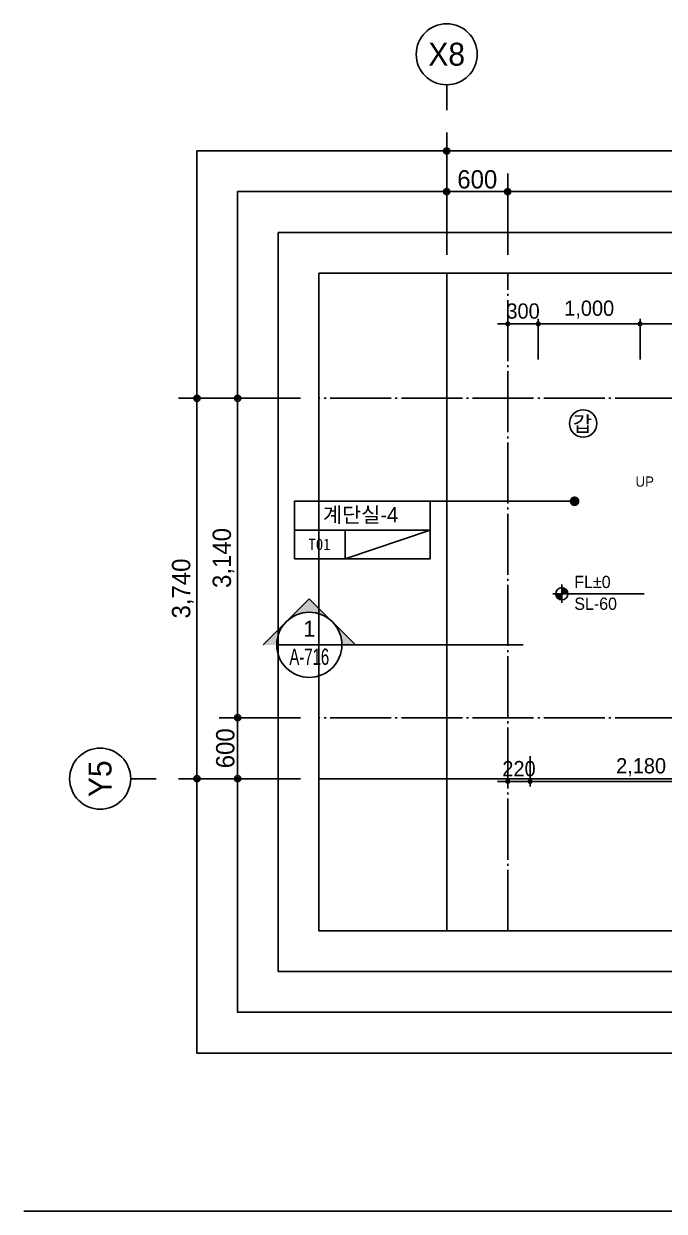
# Model space of a CAD drawing. Header units: millimetres. Extents: x 252711992 to 505989238, y 504776675 to 1009617600.
# Drawn here: x 253425992 to 253432287, y 504818337 to 504830007 of the extents above; entities that cross this region are included whole.
import ezdxf
from ezdxf.enums import TextEntityAlignment as Align
from ezdxf.xclip import XClip

# ---------------------------------------------------------------- set-up
doc = ezdxf.new("R2010")
doc.units = ezdxf.units.MM
doc.header["$XCLIPFRAME"] = 0
doc.linetypes.add('CEN', pattern=[35, 30, -2, 1, -2])
for name, color, linetype in [('$ZCDB_AUDIT_GENERATED_600D18', 7, 'Continuous'), ('0KD DIM', 7, 'Continuous'), ('4A.TEC CEN', 1, 'CEN'), ('4A.TEC TEXT', 7, 'Continuous'), ('4A.TEC TEXT 1', 3, 'Continuous'), ('4A.TEC TEXT 2', 3, 'Continuous'), ('4A.TEC 심볼', 7, 'Continuous'), ('LEV', 7, 'Continuous'), ('ROM', 7, 'Continuous'), ('SYM', 1, 'Continuous'), ('TEXT', 7, 'Continuous')]:
    doc.layers.add(name, color=color, linetype=linetype)
doc.layers.add('DEFPOINT', color=135, linetype='Continuous', plot=False)
doc.styles.add('1', font='')
doc.styles.add('GHS', font='malgun.ttf')
doc.styles.add('나눔고딕', font='')
doc.styles.add('돋움', font='')
doc.styles.add('돋음체', font='')
doc.styles.add('울릉도L', font='')
doc.styles.get('1').set_extended_font_data('DotumChe')
doc.styles.get('나눔고딕').set_extended_font_data('Dotum')
doc.styles.get('돋움').set_extended_font_data('Dotum')
doc.styles.get('돋음체').set_extended_font_data('Dotum')
doc.styles.get('울릉도L').set_extended_font_data('Dotum')
doc.dimstyles.new('DIM_600(외부치수)', dxfattribs={"dimscale": 400, "dimtxt": 3.3, "dimasz": 1, "dimexe": 2, "dimexo": 2, "dimgap": 1, "dimtad": 1, "dimdec": 0, "dimdsep": 46, "dimlunit": 6, "dimtxsty": '나눔고딕', "dimblk1": 'DIMDOT', "dimblk2": 'DIMDOT', "dimsah": 1, "dimcen": 2.5, "dimdle": 1.5, "dimclrd": 8, "dimclre": 8, "dimclrt": 3, "dimadec": 0, "dimazin": 0, "dimtfac": 1, "dimtdec": 0, "dimtix": 1, "dimtmove": 2, "dimatfit": 3, "dimldrblk": 'DIMDOT', "dimfxl": 1, "dimtvp": 1, "dimtolj": 1, "dimtzin": 0, "dimarcsym": 0})
doc.dimstyles.new('KD DIM 1', dxfattribs={"dimscale": 50, "dimtxt": 3, "dimasz": 1, "dimexe": 1, "dimexo": 1, "dimgap": 1, "dimtad": 1, "dimdec": 0, "dimzin": 0, "dimdsep": 46, "dimlunit": 6, "dimtxsty": '돋음체', "dimblk": 'DOT', "dimcen": 3, "dimdle": 1, "dimclrd": 256, "dimclre": 256, "dimclrt": 3, "dimazin": 0, "dimtfac": 1, "dimtdec": 0, "dimtix": 1, "dimtmove": 2, "dimatfit": 3, "dimldrblk": 'OBLIQUE', "dimfxl": 1, "dimtvp": 0.8333, "dimtolj": 1, "dimtzin": 0, "dimarcsym": 0})

# ---------------------------------------------------------------- blocks, each defined once
blk = doc.blocks.new('dwgFD3B')
at = {"layer": '4A.TEC CEN', "color": 250, "ltscale": 500}
blk.add_line((49194.51, -169936.83, -3333.33), (358000, -169936.83, -3333.33), dxfattribs=at)
at = {"layer": '4A.TEC CEN', "color": 250, "ltscale": 500, "elevation": -3333.33}
blk.add_lwpolyline([(241807.63, -39163.16), (241807.63, -267000)], dxfattribs=at)
blk = doc.blocks.new('ccs122')
at = {"layer": '4A.TEC 심볼'}
blk.add_line((0, 8), (0, 3), dxfattribs=at)
blk.add_circle((0, 14), 6, dxfattribs=at)
at = {"layer": '4A.TEC TEXT 2', "color": 3, "style": 'GHS'}
blk.add_attdef('NO', text='', height=4.5, dxfattribs=at).set_placement((-0.01, 14.02), align=Align.MIDDLE_CENTER)
blk = doc.blocks.new('DIMDOT')
at = {"color": 0}
blk.add_line((-2, 0), (2, 0), dxfattribs=at)
for radius in [0.5, 0.25]:
    blk.add_circle((0, 0), radius, dxfattribs=at)
blk = doc.blocks.new('*D511')
at = {"layer": '$ZCDB_AUDIT_GENERATED_600D18', "color": 8, "lineweight": -2, "transparency": 16777216}
for p, q in [((253428713, 504826327), (253427513, 504826327)), ((253427693, 504826267), (253427693, 504822647)), ((253428713, 504822587), (253427513, 504822587))]:
    blk.add_line(p, q, dxfattribs=at)
at = {"layer": 'Defpoints', "color": 0, "transparency": 16777216}
for p in [(253428893, 504826327, 0), (253427693, 504822587), (253428893, 504822587, 0)]:
    blk.add_point(p, dxfattribs=at)
at = {"layer": '$ZCDB_AUDIT_GENERATED_600D18', "color": 8, "lineweight": -2, "transparency": 16777216, "xscale": 60, "yscale": 60, "zscale": 60}
for p, rotation in [((253427693, 504826327), 90), ((253427693, 504822587), 270)]:
    blk.add_blockref('DIMDOT', p, dxfattribs=dict(at, rotation=rotation))
at = {"layer": '$ZCDB_AUDIT_GENERATED_600D18', "color": 3, "transparency": 16777216, "insert": (253427555, 504824457), "char_height": 180, "attachment_point": 5, "rotation": 90, "style": '나눔고딕'}
blk.add_mtext('\\A1;3,740', dxfattribs=at)
blk = doc.blocks.new('*D512')
at = {"layer": '$ZCDB_AUDIT_GENERATED_600D18', "color": 8, "lineweight": -2, "transparency": 16777216}
for p, q in [((253428713, 504823187), (253427913, 504823187)), ((253428093, 504822647), (253428093, 504823127)), ((253428713, 504822587), (253427913, 504822587))]:
    blk.add_line(p, q, dxfattribs=at)
at = {"layer": 'Defpoints', "color": 0, "transparency": 16777216}
for p in [(253428093, 504823187), (253428893, 504823187, 0), (253428893, 504822587, 0)]:
    blk.add_point(p, dxfattribs=at)
at = {"layer": '$ZCDB_AUDIT_GENERATED_600D18', "color": 8, "lineweight": -2, "transparency": 16777216, "xscale": 60, "yscale": 60, "zscale": 60}
for p, rotation in [((253428093, 504823187), 90), ((253428093, 504822587), 270)]:
    blk.add_blockref('DIMDOT', p, dxfattribs=dict(at, rotation=rotation))
at = {"layer": '$ZCDB_AUDIT_GENERATED_600D18', "color": 3, "transparency": 16777216, "insert": (253427973, 504822887), "char_height": 180, "attachment_point": 5, "rotation": 90, "style": '나눔고딕'}
blk.add_mtext('\\A1;600', dxfattribs=at)
blk = doc.blocks.new('*D513')
at = {"layer": '$ZCDB_AUDIT_GENERATED_600D18', "color": 8, "lineweight": -2, "transparency": 16777216}
for p, q in [((253430149, 504827737), (253430149, 504828937)), ((253441149, 504827737), (253441149, 504828937)), ((253430209, 504828757), (253441089, 504828757))]:
    blk.add_line(p, q, dxfattribs=at)
at = {"layer": 'Defpoints', "color": 0, "transparency": 16777216}
for p in [(253441149, 504828757), (253430149, 504827557, 0), (253441149, 504827557)]:
    blk.add_point(p, dxfattribs=at)
at = {"layer": '$ZCDB_AUDIT_GENERATED_600D18', "color": 8, "lineweight": -2, "transparency": 16777216, "xscale": 60, "yscale": 60, "zscale": 60, "rotation": 180}
blk.add_blockref('DIMDOT', (253430149, 504828757), dxfattribs=at)
at = {"layer": '$ZCDB_AUDIT_GENERATED_600D18', "color": 8, "lineweight": -2, "transparency": 16777216, "xscale": 60, "yscale": 60, "zscale": 60}
blk.add_blockref('DIMDOT', (253441149, 504828757), dxfattribs=at)
at = {"layer": '$ZCDB_AUDIT_GENERATED_600D18', "color": 3, "transparency": 16777216, "insert": (253435649, 504828895), "char_height": 180, "attachment_point": 5, "style": '나눔고딕'}
blk.add_mtext('\\A1;11,000', dxfattribs=at)
blk = doc.blocks.new('*D515')
at = {"layer": '$ZCDB_AUDIT_GENERATED_600D18', "color": 8, "lineweight": -2, "transparency": 16777216}
for p, q in [((253430149, 504827737), (253430149, 504828537)), ((253430749, 504827737), (253430749, 504828537)), ((253430689, 504828357), (253430209, 504828357))]:
    blk.add_line(p, q, dxfattribs=at)
at = {"layer": 'Defpoints', "color": 0, "transparency": 16777216}
for p in [(253430149, 504828357), (253430149, 504827557, 39667), (253430749, 504827557, 34667)]:
    blk.add_point(p, dxfattribs=at)
at = {"layer": '$ZCDB_AUDIT_GENERATED_600D18', "color": 8, "lineweight": -2, "transparency": 16777216, "xscale": 60, "yscale": 60, "zscale": 60, "rotation": 180}
blk.add_blockref('DIMDOT', (253430149, 504828357), dxfattribs=at)
at = {"layer": '$ZCDB_AUDIT_GENERATED_600D18', "color": 8, "lineweight": -2, "transparency": 16777216, "xscale": 60, "yscale": 60, "zscale": 60}
blk.add_blockref('DIMDOT', (253430749, 504828357), dxfattribs=at)
at = {"layer": '$ZCDB_AUDIT_GENERATED_600D18', "color": 3, "transparency": 16777216, "insert": (253430449, 504828477), "char_height": 180, "attachment_point": 5, "style": '나눔고딕'}
blk.add_mtext('\\A1;600', dxfattribs=at)
blk = doc.blocks.new('*D516')
at = {"layer": '$ZCDB_AUDIT_GENERATED_600D18', "color": 8, "lineweight": -2, "transparency": 16777216}
for p, q in [((253428713, 504826327), (253427913, 504826327)), ((253428093, 504826267), (253428093, 504823247)), ((253428713, 504823187), (253427913, 504823187))]:
    blk.add_line(p, q, dxfattribs=at)
at = {"layer": 'Defpoints', "color": 0, "transparency": 16777216}
for p in [(253428893, 504826327, 0), (253428093, 504823187), (253428893, 504823187, 0)]:
    blk.add_point(p, dxfattribs=at)
at = {"layer": '$ZCDB_AUDIT_GENERATED_600D18', "color": 8, "lineweight": -2, "transparency": 16777216, "xscale": 60, "yscale": 60, "zscale": 60}
for p, rotation in [((253428093, 504826327), 90), ((253428093, 504823187), 270)]:
    blk.add_blockref('DIMDOT', p, dxfattribs=dict(at, rotation=rotation))
at = {"layer": '$ZCDB_AUDIT_GENERATED_600D18', "color": 3, "transparency": 16777216, "insert": (253427955, 504824757), "char_height": 180, "attachment_point": 5, "rotation": 90, "style": '나눔고딕'}
blk.add_mtext('\\A1;3,140', dxfattribs=at)
blk = doc.blocks.new('*D517')
at = {"layer": '$ZCDB_AUDIT_GENERATED_600D18', "color": 8, "lineweight": -2, "transparency": 16777216}
for p, q in [((253430749, 504827737), (253430749, 504828537)), ((253436389, 504827737), (253436389, 504828537)), ((253430809, 504828357), (253436329, 504828357))]:
    blk.add_line(p, q, dxfattribs=at)
at = {"layer": 'Defpoints', "color": 0, "transparency": 16777216}
for p in [(253436389, 504828357), (253430749, 504827557, 34667), (253436389, 504827557, 81667)]:
    blk.add_point(p, dxfattribs=at)
at = {"layer": '$ZCDB_AUDIT_GENERATED_600D18', "color": 8, "lineweight": -2, "transparency": 16777216, "xscale": 60, "yscale": 60, "zscale": 60, "rotation": 180}
blk.add_blockref('DIMDOT', (253430749, 504828357), dxfattribs=at)
at = {"layer": '$ZCDB_AUDIT_GENERATED_600D18', "color": 8, "lineweight": -2, "transparency": 16777216, "xscale": 60, "yscale": 60, "zscale": 60}
blk.add_blockref('DIMDOT', (253436389, 504828357), dxfattribs=at)
at = {"layer": '$ZCDB_AUDIT_GENERATED_600D18', "color": 3, "transparency": 16777216, "insert": (253433569, 504828495), "char_height": 180, "attachment_point": 5, "style": '나눔고딕'}
blk.add_mtext('\\A1;5,640', dxfattribs=at)
blk = doc.blocks.new('A$C6C9969DE')
at = {"layer": 'ROM', "color": 0, "linetype": 'Continuous'}
for p, q in [((0, 510), (2400, 510)), ((900, 0), (900, 510))]:
    blk.add_line(p, q, dxfattribs=at)
blk.add_lwpolyline([(0, 0), (2400, 0), (2400, 1020), (0, 1020)], close=True, dxfattribs=at)
blk = doc.blocks.new('A$C3A5201BD')
at = {"layer": 'LEV'}
h = blk.add_hatch(color=256, dxfattribs=at)
h.paths.add_polyline_path([(200, 200), (335, 200, 0.414214), (200, 335)])
h.paths.add_polyline_path([(200, 65), (200, 200), (65, 200, 0.414214)])
at = {"layer": 'LEV', "color": 7}
for p, q in [((200, 0), (200, 400)), ((0, 200), (2007, 200)), ((0, 200), (400, 200))]:
    blk.add_line(p, q, dxfattribs=at)
blk.add_circle((200, 200), 135, dxfattribs=at)
blk = doc.blocks.new('단면기호1')
at = {"layer": 'SYM'}
h = blk.add_hatch(color=256, dxfattribs=at)
h.paths.add_polyline_path([(4.24, 4.24, -0.198912), (6, 0), (8.49, 0)])
h.paths.add_polyline_path([(0, 8.49), (-4.24, 4.24, -0.414214), (4.24, 4.24)])
h.paths.add_polyline_path([(-4.24, 4.24), (-8.49, 0), (-6, 0, -0.198912)])
for p in [(-8.49, 0), (8.49, 0)]:
    blk.add_line(p, (0, 8.49), dxfattribs=at)
blk.add_circle((0, 0), 6, dxfattribs=at)
blk = doc.blocks.new('_Dot')
at = {"color": 0, "linetype": 'ByBlock', "lineweight": -2}
blk.add_line((-0.5, 0), (-1, 0), dxfattribs=at)
at = {"color": 0, "linetype": 'ByBlock', "const_width": 0.5}
blk.add_lwpolyline([(-0.25, 0, 1), (0.25, 0, 1)], format="xyb", close=True, dxfattribs=at)
blk = doc.blocks.new('*D1128')
at = {"layer": '0KD DIM', "lineweight": -2, "transparency": 16777216}
for p, q in [((253431049, 504826708), (253431049, 504827108)), ((253432049, 504826708), (253432049, 504827108)), ((253431099, 504827058), (253431999, 504827058))]:
    blk.add_line(p, q, dxfattribs=at)
at = {"layer": 'Defpoints', "color": 0, "transparency": 16777216}
for p in [(253432049, 504827058), (253431049, 504826658), (253432049, 504826658)]:
    blk.add_point(p, dxfattribs=at)
at = {"layer": '0KD DIM', "lineweight": -2, "transparency": 16777216, "xscale": 50, "yscale": 50, "zscale": 50, "rotation": 180}
blk.add_blockref('_Dot', (253431049, 504827058), dxfattribs=at)
at = {"layer": '0KD DIM', "lineweight": -2, "transparency": 16777216, "xscale": 50, "yscale": 50, "zscale": 50}
blk.add_blockref('_Dot', (253432049, 504827058), dxfattribs=at)
at = {"layer": '0KD DIM', "color": 3, "transparency": 16777216, "insert": (253431549, 504827198), "char_height": 150, "attachment_point": 5, "style": '돋음체'}
blk.add_mtext('\\A1;1,000', dxfattribs=at)
blk = doc.blocks.new('_OBLIQUE')
at = {"color": 0, "linetype": 'ByBlock'}
blk.add_line((-0.5, -0.5), (0.5, 0.5), dxfattribs=at)
blk = doc.blocks.new('*D1129')
at = {"layer": '0KD DIM', "lineweight": -2, "transparency": 16777216}
for p, q in [((253430749, 504826708), (253430749, 504827108)), ((253431049, 504826708), (253431049, 504827108)), ((253430699, 504827058), (253430649, 504827058)), ((253431049, 504827058), (253430749, 504827058)), ((253431099, 504827058), (253431149, 504827058))]:
    blk.add_line(p, q, dxfattribs=at)
at = {"layer": 'Defpoints', "color": 0, "transparency": 16777216}
for p in [(253430749, 504827058), (253430749, 504826658), (253431049, 504826658)]:
    blk.add_point(p, dxfattribs=at)
at = {"layer": '0KD DIM', "lineweight": -2, "transparency": 16777216, "xscale": 50, "yscale": 50, "zscale": 50}
blk.add_blockref('_Dot', (253430749, 504827058), dxfattribs=at)
at = {"layer": '0KD DIM', "lineweight": -2, "transparency": 16777216, "xscale": 50, "yscale": 50, "zscale": 50, "rotation": 180}
blk.add_blockref('_Dot', (253431049, 504827058), dxfattribs=at)
at = {"layer": '0KD DIM', "color": 3, "transparency": 16777216, "insert": (253430899, 504827183), "char_height": 150, "attachment_point": 5, "style": '돋음체'}
blk.add_mtext('\\A1;300', dxfattribs=at)
blk = doc.blocks.new('*D1130')
at = {"layer": '0KD DIM', "lineweight": -2, "transparency": 16777216}
for p, q in [((253432049, 504826708), (253432049, 504827108)), ((253436389, 504826708), (253436389, 504827108)), ((253436339, 504827058), (253432099, 504827058))]:
    blk.add_line(p, q, dxfattribs=at)
at = {"layer": 'Defpoints', "color": 0, "transparency": 16777216}
for p in [(253432049, 504827058), (253432049, 504826658), (253436389, 504826658)]:
    blk.add_point(p, dxfattribs=at)
at = {"layer": '0KD DIM', "lineweight": -2, "transparency": 16777216, "xscale": 50, "yscale": 50, "zscale": 50, "rotation": 180}
blk.add_blockref('_Dot', (253432049, 504827058), dxfattribs=at)
at = {"layer": '0KD DIM', "lineweight": -2, "transparency": 16777216, "xscale": 50, "yscale": 50, "zscale": 50}
blk.add_blockref('_Dot', (253436389, 504827058), dxfattribs=at)
at = {"layer": '0KD DIM', "color": 3, "transparency": 16777216, "insert": (253434219, 504827198), "char_height": 150, "attachment_point": 5, "style": '돋음체'}
blk.add_mtext('\\A1;4,340', dxfattribs=at)
blk = doc.blocks.new('*D1127')
at = {"layer": '0KD DIM', "lineweight": -2, "transparency": 16777216}
for p, q in [((253430969, 504822811), (253430969, 504822511)), ((253433149, 504822811), (253433149, 504822511)), ((253433099, 504822561), (253431019, 504822561))]:
    blk.add_line(p, q, dxfattribs=at)
at = {"layer": 'Defpoints', "color": 0, "transparency": 16777216}
for p in [(253430969, 504822861), (253433149, 504822861), (253430969, 504822561)]:
    blk.add_point(p, dxfattribs=at)
at = {"layer": '0KD DIM', "lineweight": -2, "transparency": 16777216, "xscale": 50, "yscale": 50, "zscale": 50, "rotation": 180}
blk.add_blockref('_Dot', (253430969, 504822561), dxfattribs=at)
at = {"layer": '0KD DIM', "lineweight": -2, "transparency": 16777216, "xscale": 50, "yscale": 50, "zscale": 50}
blk.add_blockref('_Dot', (253433149, 504822561), dxfattribs=at)
at = {"layer": '0KD DIM', "color": 3, "transparency": 16777216, "insert": (253432059, 504822701), "char_height": 150, "attachment_point": 5, "style": '돋음체'}
blk.add_mtext('\\A1;2,180', dxfattribs=at)
blk = doc.blocks.new('*D1124')
at = {"layer": '0KD DIM', "lineweight": -2, "transparency": 16777216}
for p, q in [((253430749, 504822811), (253430749, 504822511)), ((253430969, 504822811), (253430969, 504822511)), ((253430699, 504822561), (253430649, 504822561)), ((253430749, 504822561), (253430969, 504822561)), ((253431019, 504822561), (253431069, 504822561))]:
    blk.add_line(p, q, dxfattribs=at)
at = {"layer": 'Defpoints', "color": 0, "transparency": 16777216}
for p in [(253430749, 504822861), (253430969, 504822861), (253430969, 504822561)]:
    blk.add_point(p, dxfattribs=at)
at = {"layer": '0KD DIM', "lineweight": -2, "transparency": 16777216, "xscale": 50, "yscale": 50, "zscale": 50}
blk.add_blockref('_Dot', (253430749, 504822561), dxfattribs=at)
at = {"layer": '0KD DIM', "lineweight": -2, "transparency": 16777216, "xscale": 50, "yscale": 50, "zscale": 50, "rotation": 180}
blk.add_blockref('_Dot', (253430969, 504822561), dxfattribs=at)
at = {"layer": '0KD DIM', "color": 3, "transparency": 16777216, "insert": (253430859, 504822686), "char_height": 150, "attachment_point": 5, "style": '돋음체'}
blk.add_mtext('\\A1;220', dxfattribs=at)

msp = doc.modelspace()

# ---------------------------------------------------------------- linework, layer by layer
msp.add_line((253429151.35, 504824747.7), (253429984.69, 504825031.03))
at = {"layer": '4A.TEC CEN', "ltscale": 20}
for p, q in [((253430748.77, 504821092.16, 1666.67), (253430748.77, 504827557.16, 1666.67)), ((253442203.05, 504826327.14, 1666.67), (253428892.67, 504826327.14, 1666.67)), ((253442203.05, 504823187.14, 1666.67), (253428892.67, 504823187.14, 1666.67))]:
    msp.add_line(p, q, dxfattribs=at)
at = {"layer": '4A.TEC 심볼'}
msp.add_circle((253431489.28, 504826078.92), 134.66, dxfattribs=at)
at = {"layer": 'DEFPOINT'}
msp.add_line((253462191.54, 504818337.29, 3333.33), (253425991.54, 504818337.29, 3333.33), dxfattribs=at)
at = {"layer": 'DEFPOINT', "elevation": 3333.33}
for points in [[(253427692.67, 504828757.16), (253443403.05, 504828757.16), (253443403.05, 504819892.16), (253427692.67, 504819892.16)], [(253428092.67, 504828357.16), (253443003.05, 504828357.16), (253443003.05, 504820292.16), (253428092.67, 504820292.16)], [(253428492.67, 504827957.16), (253442603.05, 504827957.16), (253442603.05, 504820692.16), (253428492.67, 504820692.16)], [(253428892.67, 504827557.16), (253442203.05, 504827557.16), (253442203.05, 504821092.16), (253428892.67, 504821092.16)]]:
    msp.add_lwpolyline(points, close=True, dxfattribs=at)
at = {"layer": 'SYM'}
msp.add_line((253430900.7, 504823903.45, 1666.67), (253429118.27, 504823903.45, 1666.67), dxfattribs=at)
at = {"layer": 'SYM', "elevation": 1666.67}
msp.add_lwpolyline([(253429118.27, 504823903.45), (253428477.82, 504823903.45)], dxfattribs=at)
at = {"layer": 'TEXT'}
msp.add_line((253429984.69, 504825314.37), (253431405.17, 504825314.37), dxfattribs=at)
at = {"layer": 'TEXT', "const_width": 47.82}
msp.add_lwpolyline([(253431405.17, 504825338.28, 1), (253431405.17, 504825290.46, 1)], format="xyb", close=True, dxfattribs=at)

# ---------------------------------------------------------------- block references
ref = msp.add_blockref('dwgFD3B', (253188341.15, 504992523.98, -4999.1))
XClip(ref).set_block_clipping_path([(240551.5187525749, -171431.8169597387), (253861.8992676735, -164966.8169609308)])
at = {"layer": '4A.TEC 심볼'}
ref = msp.add_blockref('ccs122', (253430148.78, 504829007.16, -7764.32), dxfattribs=dict(at, xscale=49.99999977496833, yscale=49.99999977496833, zscale=49.99999977496833))
ref.add_attrib('NO', 'X8', dxfattribs={"layer": '0', "color": 3, "height": 225, "style": '울릉도L'}).set_placement((253430148.47, 504829708.06, -7764.32), align=Align.MIDDLE_CENTER)
ref = msp.add_blockref('ccs122', (253427442.67, 504822588.18, -4999.55), dxfattribs=dict(at, xscale=49.99999977496833, yscale=49.99999977496833, zscale=49.99999977496833, rotation=90))
ref.add_attrib('NO', 'Y5', dxfattribs={"layer": '0', "color": 3, "height": 225, "rotation": 90, "style": '울릉도L'}).set_placement((253426741.77, 504822587.87, -4999.55), align=Align.MIDDLE_CENTER)
at = {"layer": 'LEV', "xscale": 0.4469841265468151, "yscale": 0.4469841265468151, "zscale": 0.4469841265468151}
msp.add_blockref('A$C3A5201BD', (253431190.77, 504824316.46), dxfattribs=at)
at = {"layer": 'SYM', "xscale": -53.37150118498497, "yscale": 53.37150118498497, "zscale": 53.37150118498497, "rotation": 359.9999999999999}
msp.add_blockref('단면기호1', (253428798.04, 504823903.45, 1666.67), dxfattribs=at)
at = {"layer": 'TEXT', "xscale": 0.5555555568112274, "yscale": 0.5555555568112274, "zscale": 0.5555555568112274}
msp.add_blockref('A$C6C9969DE', (253428651.35, 504824747.7), dxfattribs=at)

# ---------------------------------------------------------------- texts
at = {"layer": '4A.TEC TEXT', "style": '돋움'}
msp.add_text('갑', height=150, dxfattribs=at).set_placement((253431483.04, 504826075.35), align=Align.MIDDLE_CENTER)
at = {"layer": '4A.TEC TEXT 1', "style": '돋음체'}
msp.add_text('UP', height=100, dxfattribs=at).set_placement((253432004.02, 504825508.1, 8332.43), align=Align.MIDDLE_LEFT)
at = {"layer": 'LEV', "style": '돋움'}
for s, p in [('FL%%P0', (253431402.9, 504824461.77)), ('SL-60', (253431402.9, 504824247.56))]:
    msp.add_text(s, height=120, dxfattribs=at).set_placement(p)
at = {"layer": 'TEXT'}
for s, height, style, p in [('계단실-4', 150, '돋움', (253429301.26, 504825181.86)), ('T01', 112.5, '1', (253428898.49, 504824891.39))]:
    msp.add_text(s, height=height, dxfattribs=dict(at, style=style)).set_placement(p, align=Align.MIDDLE_CENTER)
at = {"layer": 'TEXT', "style": '돋움'}
msp.add_text('1', height=160.11, dxfattribs=at).set_placement((253428798.04, 504823982.23, 1666.67), align=Align.CENTER)
at = {"layer": 'TEXT', "style": '돋움', "width": 0.7}
msp.add_text('A-716', height=160.115, dxfattribs=at).set_placement((253428798.04, 504823706.54, 1666.67), align=Align.CENTER)

# ---------------------------------------------------------------- dimensions: what is measured, and where the dimension line sits
at = {"layer": '$ZCDB_AUDIT_GENERATED_600D18'}
dim = msp.add_linear_dim(base=(253441148.78, 504828757.16, -7764.32), p1=(253430148.78, 504827557.16, -7764.32), p2=(253441148.78, 504827557.16, -7764.32), dimstyle='DIM_600(외부치수)', override={"dimscale": 300, "dimtxt": 0.6, "dimasz": 0.2, "dimexe": 0.6, "dimexo": 0.6, "dimgap": 0.1, "dimdec": 1, "dimblk1": 'DIMDOT', "dimblk2": 'DIMDOT', "dimdle": 0.5}, dxfattribs=at)
dim.commit()
dim.dimension.update_dxf_attribs({"geometry": '*D513', "text_midpoint": (253435648.78, 504828894.62, -7764.32)})
for base, p1, p2, angle, picture, middle in [((253436388.77, 504828357.16, -7764.32), (253430748.77, 504827557.16, 26902.34), (253436388.77, 504827557.16, 73902.34), 0, '*D517', (253433568.77, 504828494.62, -7764.32)), ((253430148.78, 504828357.16, -7764.32), (253430748.77, 504827557.16, 26902.34), (253430148.78, 504827557.16, 31902.33), 180, '*D515', (253430448.77, 504828477.28, -7764.32)), ((253427692.67, 504822587.14, -4999.55), (253428892.67, 504826327.14, -4999.55), (253428892.67, 504822587.14, -4999.55), 270, '*D511', (253427555.21, 504824457.14, -4999.55)), ((253428092.67, 504823187.14, -4999.55), (253428892.67, 504826327.14, -4999.55), (253428892.67, 504823187.14, -4999.55), 270, '*D516', (253427955.21, 504824757.14, -4999.55)), ((253428092.67, 504823187.14, -4999.55), (253428892.67, 504822587.14, -4999.55), (253428892.67, 504823187.14, -4999.55), 90, '*D512', (253427972.55, 504822887.14, -4999.55))]:
    dim = msp.add_linear_dim(base=base, p1=p1, p2=p2, angle=angle, dimstyle='DIM_600(외부치수)', override={"dimscale": 300, "dimtxt": 0.6, "dimasz": 0.2, "dimexe": 0.6, "dimexo": 0.6, "dimgap": 0.1, "dimdec": 1, "dimblk1": 'DIMDOT', "dimblk2": 'DIMDOT', "dimdle": 0.5}, dxfattribs=at)
    dim.commit()
    dim.dimension.update_dxf_attribs({"geometry": picture, "text_midpoint": middle})
at = {"layer": '0KD DIM'}
for base, p1, p2, angle, picture, middle in [((253430748.77, 504827057.97, 1666.67), (253431048.77, 504826657.97, 1666.67), (253430748.77, 504826657.97, 1666.67), 180, '*D1129', (253430898.77, 504827183.07, 1666.67)), ((253432048.77, 504827057.97, 1666.67), (253436388.77, 504826657.97, 1666.67), (253432048.77, 504826657.97, 1666.67), 180, '*D1130', (253434218.77, 504827197.52, 1666.67)), ((253430968.77, 504822561.14, 1666.67), (253430748.77, 504822861.14, 1666.67), (253430968.77, 504822861.14, 1666.67), 0, '*D1124', (253430858.77, 504822686.24, 1666.67)), ((253430968.77, 504822561.14, 1666.67), (253433148.77, 504822861.14, 1666.67), (253430968.77, 504822861.14, 1666.67), 180, '*D1127', (253432058.77, 504822700.7, 1666.67))]:
    dim = msp.add_linear_dim(base=base, p1=p1, p2=p2, angle=angle, dimstyle='KD DIM 1', dxfattribs=at)
    dim.commit()
    dim.dimension.update_dxf_attribs({"geometry": picture, "text_midpoint": middle})
dim = msp.add_linear_dim(base=(253432048.77, 504827057.97, 1666.67), p1=(253431048.77, 504826657.97, 1666.67), p2=(253432048.77, 504826657.97, 1666.67), dimstyle='KD DIM 1', dxfattribs=at)
dim.commit()
dim.dimension.update_dxf_attribs({"geometry": '*D1128', "text_midpoint": (253431548.77, 504827197.52, 1666.67)})

doc.saveas('drawing.dxf')
